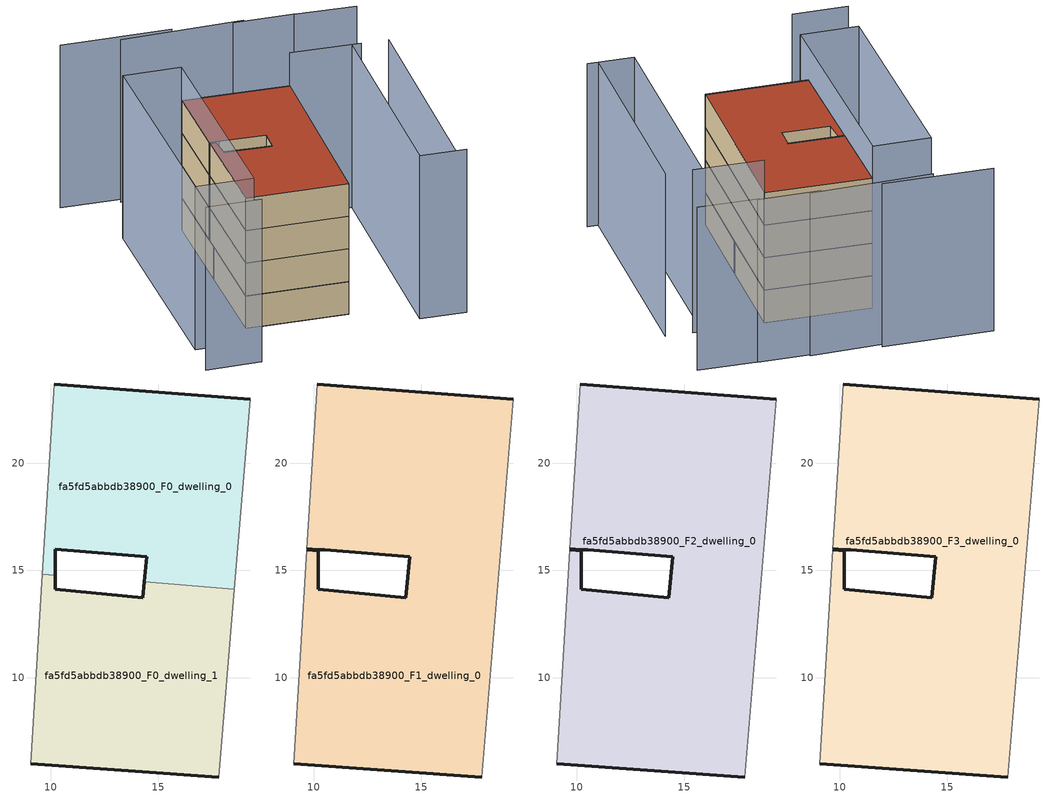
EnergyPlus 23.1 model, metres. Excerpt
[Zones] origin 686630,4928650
fa5fd5abbdb38900_F0_dwelling_0
 floor ground (EU_floor_Construction): 18.56,14.13 19.31,22.97 10.16,23.68 9.61,14.83 10.22,14.79 10.21,15.97 14.47,15.64 14.36,14.46 z0
 wall outside (EU_wall_Construction): 10.16,23.68 19.31,22.97 / 14.36,14.46 14.47,15.64 10.21,15.97 10.22,14.79 z0:3
 wall adiabatic (EU_wall_Construction): 9.61,14.83 10.16,23.68 / 19.31,22.97 18.56,14.13 z0:3
 wall to fa5fd5abbdb38900_F0_dwelling_1 (EU_wall_Construction): 10.22,14.79 9.61,14.83 / 18.56,14.13 14.36,14.46 z0:3
 roof outside (EU_roof_Construction): 10.16,23.68 9.68,16 10.21,15.97 10.21,15.4 10.21,15.92 9.68,15.95 9.61,14.83 z3
fa5fd5abbdb38900_F0_dwelling_1
 floor ground (EU_floor_Construction): 17.82,5.38 18.56,14.13 14.36,14.46 14.29,13.72 10.22,14.12 10.22,14.79 9.61,14.83 9.06,5.99 z0
 wall outside (EU_wall_Construction): 10.22,14.79 10.22,14.12 14.29,13.72 14.36,14.46 / 17.82,5.38 9.06,5.99 z0:3
 wall adiabatic (EU_wall_Construction): 18.56,14.13 17.82,5.38 / 9.06,5.99 9.61,14.83 z0:3
fa5fd5abbdb38900_F1_dwelling_0
 floor to fa5fd5abbdb38900_F0_dwelling_0 (EU_floor_Construction): 18.56,14.13 19.31,22.97 10.16,23.68 9.68,16 10.21,15.97 10.44,15.96 10.46,15.96 10.51,15.95 14.47,15.64 14.36,14.46 z3; 10.22,14.79 10.21,15.92 9.68,15.95 9.61,14.83 z3
 floor to fa5fd5abbdb38900_F0_dwelling_1 (EU_floor_Construction): 17.82,5.38 18.56,14.13 14.36,14.46 14.29,13.72 10.22,14.12 10.22,14.79 9.61,14.83 9.06,5.99 z3
 wall outside (EU_wall_Construction): 9.68,15.95 10.21,15.92 10.22,14.12 14.29,13.72 14.47,15.64 10.51,15.95 10.46,15.96 10.21,15.97 9.68,16 / 10.16,23.68 19.31,22.97 / 17.82,5.38 9.06,5.99 z3:6
 wall adiabatic (EU_wall_Construction): 9.06,5.99 9.68,15.95 / 9.68,16 10.16,23.68 / 19.31,22.97 17.82,5.38 z3:6
fa5fd5abbdb38900_F2_dwelling_0
 floor to fa5fd5abbdb38900_F1_dwelling_0 (EU_floor_Construction): 17.82,5.38 19.31,22.97 10.16,23.68 9.68,16 10.21,15.97 10.46,15.96 10.51,15.95 14.47,15.64 14.29,13.72 10.22,14.12 10.21,15.92 9.68,15.95 9.06,5.99 z6
 wall outside (EU_wall_Construction): 9.68,15.95 10.21,15.92 10.22,14.12 14.29,13.72 14.47,15.64 10.51,15.95 10.46,15.96 10.21,15.97 9.68,16 / 10.16,23.68 19.31,22.97 / 17.82,5.38 9.06,5.99 z6:9
 wall adiabatic (EU_wall_Construction): 9.06,5.99 9.68,15.95 / 9.68,16 10.16,23.68 / 19.31,22.97 17.82,5.38 z6:9
fa5fd5abbdb38900_F3_dwelling_0
 floor to fa5fd5abbdb38900_F2_dwelling_0 (EU_floor_Construction): 17.82,5.38 19.31,22.97 10.16,23.68 9.68,16 10.21,15.97 10.46,15.96 10.51,15.95 14.47,15.64 14.29,13.72 10.22,14.12 10.21,15.92 9.68,15.95 9.06,5.99 z9
 wall outside (EU_wall_Construction): 9.68,15.95 10.21,15.92 10.22,14.12 14.29,13.72 14.47,15.64 10.51,15.95 10.46,15.96 10.21,15.97 9.68,16 / 10.16,23.68 19.31,22.97 / 17.82,5.38 9.06,5.99 z9:12
 wall adiabatic (EU_wall_Construction): 9.06,5.99 9.68,15.95 / 9.68,16 10.16,23.68 / 19.31,22.97 17.82,5.38 z9:12
 roof outside (EU_roof_Construction): 19.31,22.97 17.82,5.38 9.06,5.99 9.68,15.95 10.21,15.92 10.22,14.12 14.29,13.72 14.47,15.64 10.51,15.95 10.46,15.96 10.21,15.97 9.68,16 10.16,23.68 z12
shading: 3.5,0.43 8.28,0.14 / 19.31,23 25.3,22.49 / 26.9,2.32 22.92,2.63 / 22.92,2.63 24.5,22.56 / 25.99,2.43 27.62,22.31 / 27.23,28.66 21.98,29.07 / 22.15,29.13 16.82,29.51 / 17.79,29.59 7.23,29.98 / 11.74,30.17 2.29,30.82 / 10.17,23.8 8.92,3.71 / 8.92,3.71 3.97,4.02 / 3.97,4.02 5.21,24.1 / 5.21,24.1 10.17,23.8 z0:15
[Building]
EU S2 Campaign: North Axis=0; Terrain=City; Solar Distribution=FullExterior
[Site:Location]
Bologna: Latitude=44.5; Longitude=11.25; Time Zone=1; Elevation=37
[SizingPeriod:WeatherFileDays]
AnnualSizingPeriod: Begin Month=1; Begin Day of Month=1; End Month=12; End Day of Month=31; Day of Week for Start Day=Monday; Use Weather File Daylight Saving Period=No; Use Weather File Rain and Snow Indicators=No
[MATERIAL]
EU_InternalMass_Material: Roughness=MediumRough; Thickness=0.1; Conductivity=1; Density=1800; Specific Heat=900; Thermal Absorptance=0.9; Solar Absorptance=0.7; Visible Absorptance=0.7
[MATERIAL:NOMASS] Roughness=MediumRough; Thermal Absorptance=0.9; Solar Absorptance=0.7; Visible Absorptance=0.7
Name | Thermal Resistance
EU_wall_NoMass | 0.937881
EU_roof_NoMass | 0.548572
EU_floor_NoMass | 0.71348
[CONSTRUCTION]
EU_wall_Construction: EU_wall_NoMass
EU_roof_Construction: EU_roof_NoMass
EU_floor_Construction: EU_floor_NoMass
EU_InternalMass_Construction: EU_InternalMass_Material
[ZONE] Type=1; Multiplier=1; Ceiling Height=autocalculate; Floor Area=autocalculate; Part of Total Floor Area=Yes
Name | Volume
fa5fd5abbdb38900_F0_dwelling_0 | 226.444
fa5fd5abbdb38900_F1_dwelling_0 | 452.787
fa5fd5abbdb38900_F2_dwelling_0; fa5fd5abbdb38900_F3_dwelling_0 | 452.786
fa5fd5abbdb38900_F0_dwelling_1 | 226.442
[INTERNALMASS] Construction=EU_InternalMass_Construction
Name | Zone or ZoneList | Surface Area
fa5fd5abbdb38900_F0_dwelling_0_EU_InternalMass | fa5fd5abbdb38900_F0_dwelling_0 | 75.4809
fa5fd5abbdb38900_F0_dwelling_1_EU_InternalMass | fa5fd5abbdb38900_F0_dwelling_1 | 75.4808
fa5fd5abbdb38900_F1_dwelling_0_EU_InternalMass | fa5fd5abbdb38900_F1_dwelling_0 | 150.929
fa5fd5abbdb38900_F2_dwelling_0_EU_InternalMass | fa5fd5abbdb38900_F2_dwelling_0 | 150.929
fa5fd5abbdb38900_F3_dwelling_0_EU_InternalMass | fa5fd5abbdb38900_F3_dwelling_0 | 150.929
[OTHEREQUIPMENT] Fuel Type=Electricity; Design Level Calculation Method=Watts/Area; Power per Zone Floor Area=1; Fraction Latent=0; Fraction Radiant=0; Fraction Lost=0; Carbon Dioxide Generation Rate=0; EndUse Subcategory=EU_Step8_InternalGains
Name | Zone or ZoneList or Space or SpaceList | Schedule
EU_Step8_InternalGain_fa5fd5abbdb38900_F0_dwelling_0_f000 | fa5fd5abbdb38900_F0_dwelling_0 | EU_Step8_GainSchedule_fa5fd5abbdb38900_F0_dwelling_0_f000
EU_Step8_InternalGain_fa5fd5abbdb38900_F0_dwelling_1_f000 | fa5fd5abbdb38900_F0_dwelling_1 | EU_Step8_GainSchedule_fa5fd5abbdb38900_F0_dwelling_1_f000
EU_Step8_InternalGain_fa5fd5abbdb38900_F1_dwelling_0_f000 | fa5fd5abbdb38900_F1_dwelling_0 | EU_Step8_GainSchedule_fa5fd5abbdb38900_F1_dwelling_0_f000
EU_Step8_InternalGain_fa5fd5abbdb38900_F2_dwelling_0_f000 | fa5fd5abbdb38900_F2_dwelling_0 | EU_Step8_GainSchedule_fa5fd5abbdb38900_F2_dwelling_0_f000
EU_Step8_InternalGain_fa5fd5abbdb38900_F3_dwelling_0_f000 | fa5fd5abbdb38900_F3_dwelling_0 | EU_Step8_GainSchedule_fa5fd5abbdb38900_F3_dwelling_0_f000
[ZONEVENTILATION:DESIGNFLOWRATE] Schedule=EU_AlwaysOn; Design Flow Rate Calculation Method=AirChanges/Hour; Air Changes per Hour=0.687892; Ventilation Type=Natural; Fan Pressure Rise=0; Fan Total Efficiency=1; Constant Term Coefficient=1; Temperature Term Coefficient=0; Velocity Term Coefficient=0; Velocity Squared Term Coefficient=0; Minimum Indoor Temperature=-100; Maximum Indoor Temperature=100; Delta Temperature=-100; Minimum Outdoor Temperature=-100; Maximum Outdoor Temperature=100; Maximum Wind Speed=40
Name | Zone or ZoneList or Space or SpaceList
EU_ConstantAir_fa5fd5abbdb38900_F0_dwelling_0 | fa5fd5abbdb38900_F0_dwelling_0
EU_ConstantAir_fa5fd5abbdb38900_F0_dwelling_1 | fa5fd5abbdb38900_F0_dwelling_1
EU_ConstantAir_fa5fd5abbdb38900_F1_dwelling_0 | fa5fd5abbdb38900_F1_dwelling_0
EU_ConstantAir_fa5fd5abbdb38900_F2_dwelling_0 | fa5fd5abbdb38900_F2_dwelling_0
EU_ConstantAir_fa5fd5abbdb38900_F3_dwelling_0 | fa5fd5abbdb38900_F3_dwelling_0
[HVACTEMPLATE:THERMOSTAT] Constant Heating Setpoint=20; Constant Cooling Setpoint=50
EU_HeatOnly_fa5fd5abbdb38900_F0_dwelling_0; EU_HeatOnly_fa5fd5abbdb38900_F0_dwelling_1; EU_HeatOnly_fa5fd5abbdb38900_F1_dwelling_0; EU_HeatOnly_fa5fd5abbdb38900_F2_dwelling_0; EU_HeatOnly_fa5fd5abbdb38900_F3_dwelling_0
[HVACTEMPLATE:ZONE:IDEALLOADSAIRSYSTEM] System Availability Schedule=EU_AlwaysOn; Maximum Heating Supply Air Temperature=50; Minimum Cooling Supply Air Temperature=13; Maximum Heating Supply Air Humidity Ratio=0.0156; Minimum Cooling Supply Air Humidity Ratio=0.0077; Heating Limit=NoLimit; Cooling Limit=NoLimit; Heating Availability Schedule=EU_AlwaysOn; Cooling Availability Schedule=EU_CoolingOff; Dehumidification Control Type=ConstantSensibleHeatRatio; Cooling Sensible Heat Ratio=0.7; Dehumidification Setpoint=60; Humidification Control Type=None; Humidification Setpoint=30; Outdoor Air Method=None; Outdoor Air Flow Rate per Person=0.00944; Outdoor Air Flow Rate per Zone Floor Area=0; Outdoor Air Flow Rate per Zone=0; Demand Controlled Ventilation Type=None; Outdoor Air Economizer Type=NoEconomizer; Heat Recovery Type=None; Sensible Heat Recovery Effectiveness=0.7; Latent Heat Recovery Effectiveness=0.65
Name | Template Thermostat
fa5fd5abbdb38900_F0_dwelling_0 | EU_HeatOnly_fa5fd5abbdb38900_F0_dwelling_0
fa5fd5abbdb38900_F0_dwelling_1 | EU_HeatOnly_fa5fd5abbdb38900_F0_dwelling_1
fa5fd5abbdb38900_F1_dwelling_0 | EU_HeatOnly_fa5fd5abbdb38900_F1_dwelling_0
fa5fd5abbdb38900_F2_dwelling_0 | EU_HeatOnly_fa5fd5abbdb38900_F2_dwelling_0
fa5fd5abbdb38900_F3_dwelling_0 | EU_HeatOnly_fa5fd5abbdb38900_F3_dwelling_0
[SIZING:ZONE] Zone Cooling Design Supply Air Temperature Input Method=SupplyAirTemperature; Zone Cooling Design Supply Air Temperature=13; Zone Heating Design Supply Air Temperature Input Method=SupplyAirTemperature; Zone Heating Design Supply Air Temperature=50; Zone Cooling Design Supply Air Humidity Ratio=0.008; Zone Heating Design Supply Air Humidity Ratio=0.008; Cooling Design Air Flow Method=DesignDay; Cooling Design Air Flow Rate=0; Cooling Minimum Air Flow per Zone Floor Area=0.000762; Cooling Minimum Air Flow=0; Cooling Minimum Air Flow Fraction=0.2; Heating Design Air Flow Method=DesignDay; Heating Design Air Flow Rate=0; Heating Maximum Air Flow per Zone Floor Area=0.002032; Heating Maximum Air Flow=0.141576; Heating Maximum Air Flow Fraction=0.3; Account for Dedicated Outdoor Air System=No; Dedicated Outdoor Air System Control Strategy=NeutralSupplyAir; Dedicated Outdoor Air Low Setpoint Temperature for Design=autosize; Dedicated Outdoor Air High Setpoint Temperature for Design=autosize; Zone Load Sizing Method=Sensible Load Only No Latent Load; Zone Latent Cooling Design Supply Air Humidity Ratio Input Method=HumidityRatioDifference; Zone Cooling Design Supply Air Humidity Ratio Difference=0.005; Zone Latent Heating Design Supply Air Humidity Ratio Input Method=HumidityRatioDifference; Zone Humidification Design Supply Air Humidity Ratio Difference=0.005
fa5fd5abbdb38900_F0_dwelling_0; fa5fd5abbdb38900_F0_dwelling_1; fa5fd5abbdb38900_F1_dwelling_0; fa5fd5abbdb38900_F2_dwelling_0; fa5fd5abbdb38900_F3_dwelling_0
[SCHEDULE:CONSTANT]
Name | Hourly Value
EU_AlwaysOn | 1
EU_CoolingOff | 0
[SCHEDULE:FILE] Column Number=1; Rows to Skip at Top=0; Number of Hours of Data=8760; Column Separator=Comma; Interpolate to Timestep=No; Minutes per Item=60; Adjust Schedule for Daylight Savings=Yes
Name | File
EU_Step8_GainSchedule_fa5fd5abbdb38900_F0_dwelling_0_f000 | ../../schedules/fa5fd5abbdb38900/fa5fd5abbdb38900_F0_dwelling_0_f000_gain.csv
EU_Step8_GainSchedule_fa5fd5abbdb38900_F0_dwelling_1_f000 | ../../schedules/fa5fd5abbdb38900/fa5fd5abbdb38900_F0_dwelling_1_f000_gain.csv
EU_Step8_GainSchedule_fa5fd5abbdb38900_F1_dwelling_0_f000 | ../../schedules/fa5fd5abbdb38900/fa5fd5abbdb38900_F1_dwelling_0_f000_gain.csv
EU_Step8_GainSchedule_fa5fd5abbdb38900_F2_dwelling_0_f000 | ../../schedules/fa5fd5abbdb38900/fa5fd5abbdb38900_F2_dwelling_0_f000_gain.csv
EU_Step8_GainSchedule_fa5fd5abbdb38900_F3_dwelling_0_f000 | ../../schedules/fa5fd5abbdb38900/fa5fd5abbdb38900_F3_dwelling_0_f000_gain.csv
